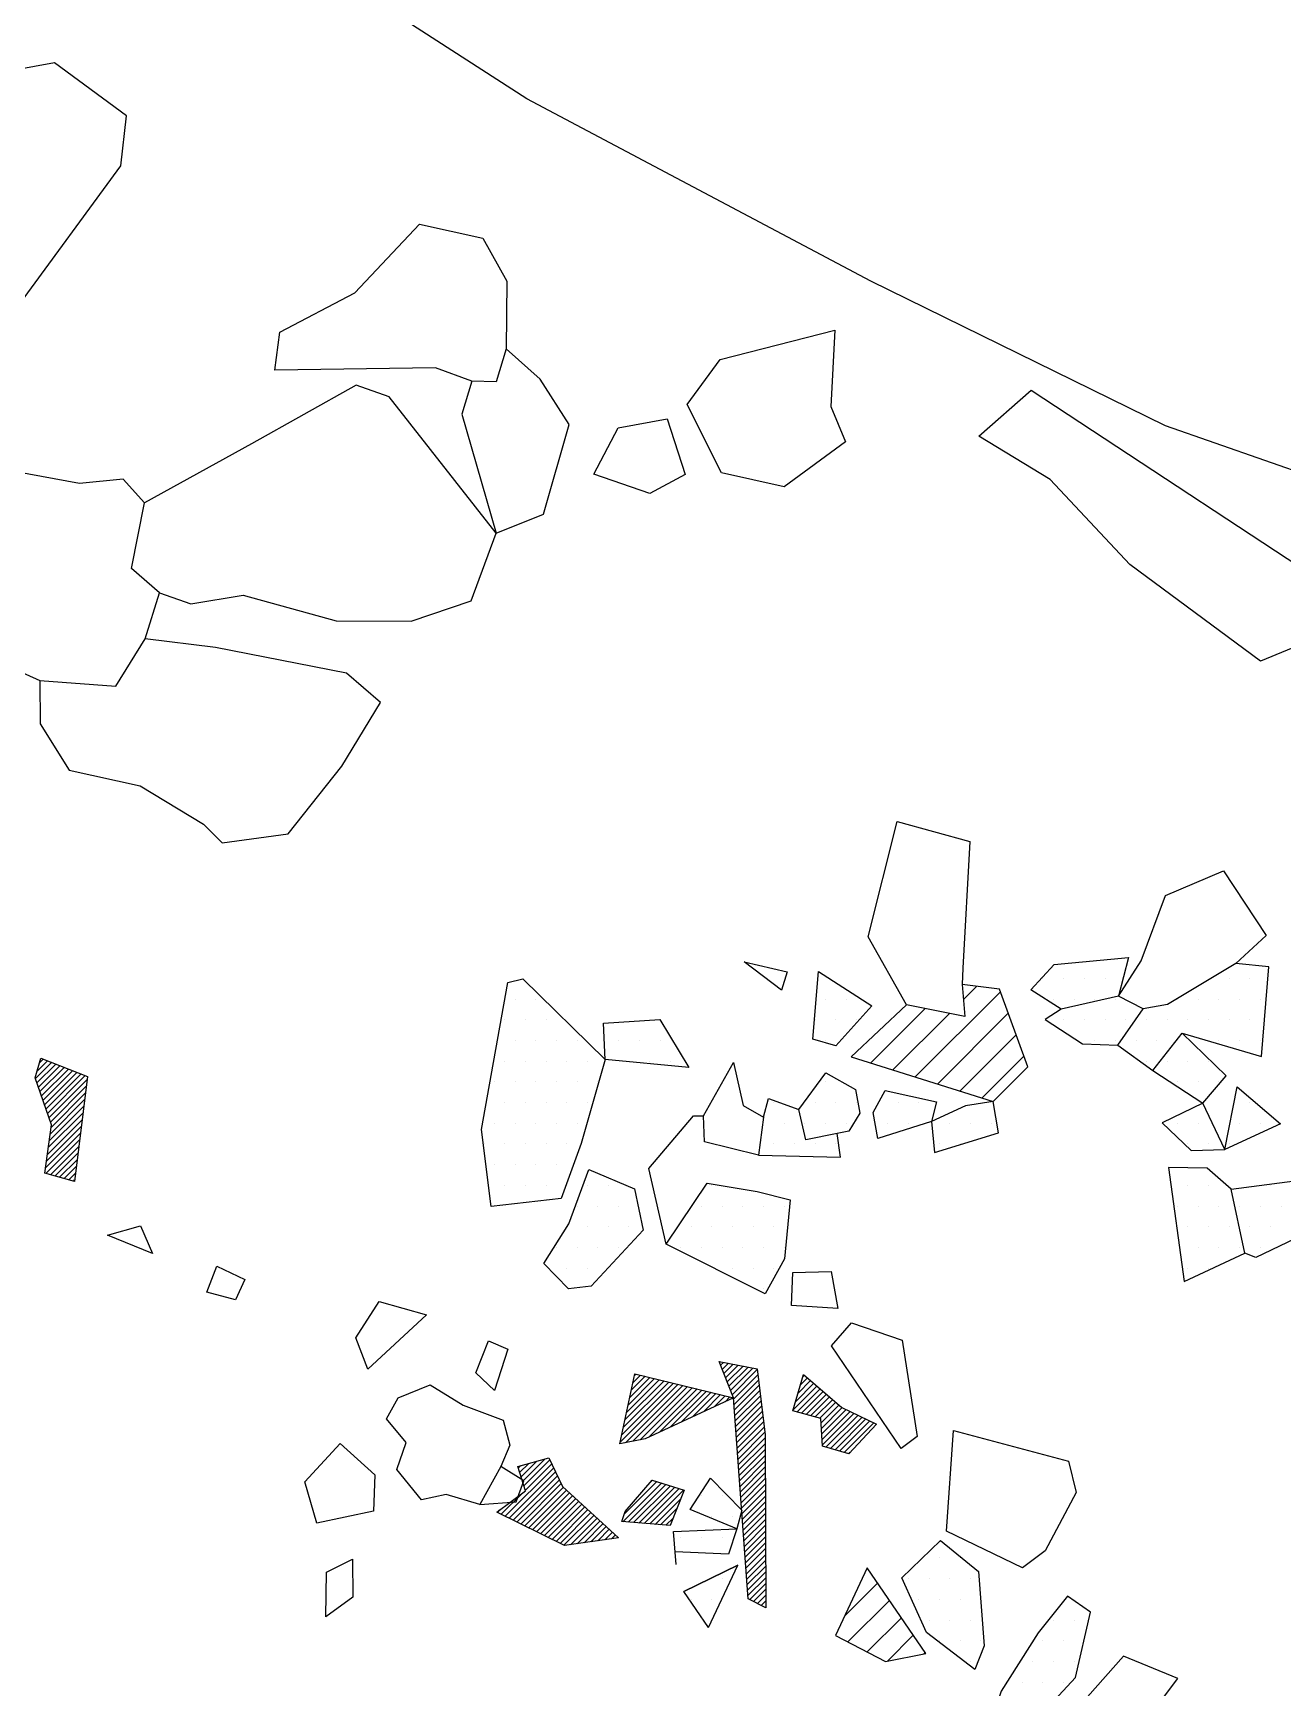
# Model space of a CAD drawing. Header units: metres. Extents: x -2.03 to 0.57, y -19.87 to -14.8.
# Drawn here: x -0.61 to 0.145, y -16.603 to -15.604 of the extents above; entities that cross this region are included whole.
import ezdxf

# ---------------------------------------------------------------- set-up
doc = ezdxf.new("R2010")
doc.units = ezdxf.units.M
doc.header["$LTSCALE"] = 25
doc.header["$MEASUREMENT"] = 0
doc.layers.get('0').update_dxf_attribs({"linetype": 'CONTINUOUS'})
for name, color, linetype in [('BEFUND', 1, 'CONTINUOUS'), ('FEUER', 1, 'CONTINUOUS'), ('KNOCHEN', 2, 'CONTINUOUS'), ('KNOCHENSCHRAFF', 2, 'CONTINUOUS'), ('STEINE', 4, 'CONTINUOUS'), ('STEINESCHRAFF', 4, 'CONTINUOUS')]:
    doc.layers.add(name, color=color, linetype=linetype)

# ---------------------------------------------------------------- blocks, each defined once
blk = doc.blocks.new('*X6')
at = {"color": 0}
for p, q in [((0, -1617.5), (0, -1617.5)), ((1.25, -1617.5), (1.25, -1617.5)), ((2.5, -1617.5), (2.5, -1617.5)), ((3.75, -1617.5), (3.75, -1617.5)), ((11.25, -1617.5), (11.25, -1617.5)), ((12.5, -1617.5), (12.5, -1617.5)), ((-31.875, -1618.75), (-31.875, -1618.75)), ((-30.625, -1618.75), (-30.625, -1618.75)), ((-13.125, -1618.75), (-13.125, -1618.75)), ((-11.875, -1618.75), (-11.875, -1618.75)), ((0.625, -1618.75), (0.625, -1618.75)), ((1.875, -1618.75), (1.875, -1618.75)), ((3.125, -1618.75), (3.125, -1618.75)), ((4.375, -1618.75), (4.375, -1618.75)), ((8.125, -1618.75), (8.125, -1618.75)), ((9.375, -1618.75), (9.375, -1618.75)), ((10.625, -1618.75), (10.625, -1618.75)), ((11.875, -1618.75), (11.875, -1618.75)), ((13.125, -1618.75), (13.125, -1618.75)), ((-32.5, -1620), (-32.5, -1620)), ((-31.25, -1620), (-31.25, -1620)), ((-30, -1620), (-30, -1620)), ((-13.75, -1620), (-13.75, -1620)), ((-12.5, -1620), (-12.5, -1620)), ((-11.25, -1620), (-11.25, -1620)), ((1.25, -1620), (1.25, -1620)), ((2.5, -1620), (2.5, -1620)), ((3.75, -1620), (3.75, -1620)), ((5, -1620), (5, -1620)), ((6.25, -1620), (6.25, -1620)), ((7.5, -1620), (7.5, -1620)), ((8.75, -1620), (8.75, -1620)), ((10, -1620), (10, -1620)), ((11.25, -1620), (11.25, -1620)), ((12.5, -1620), (12.5, -1620)), ((-31.875, -1621.25), (-31.875, -1621.25)), ((-30.625, -1621.25), (-30.625, -1621.25)), ((-29.375, -1621.25), (-29.375, -1621.25)), ((-28.125, -1621.25), (-28.125, -1621.25)), ((-25.625, -1621.25), (-25.625, -1621.25)), ((-24.375, -1621.25), (-24.375, -1621.25)), ((-23.125, -1621.25), (-23.125, -1621.25)), ((-13.125, -1621.25), (-13.125, -1621.25)), ((3.125, -1621.25), (3.125, -1621.25)), ((4.375, -1621.25), (4.375, -1621.25)), ((5.625, -1621.25), (5.625, -1621.25)), ((6.875, -1621.25), (6.875, -1621.25)), ((8.125, -1621.25), (8.125, -1621.25)), ((10.625, -1621.25), (10.625, -1621.25)), ((11.875, -1621.25), (11.875, -1621.25)), ((13.125, -1621.25), (13.125, -1621.25)), ((-32.5, -1622.5), (-32.5, -1622.5)), ((-31.25, -1622.5), (-31.25, -1622.5)), ((-30, -1622.5), (-30, -1622.5)), ((-28.75, -1622.5), (-28.75, -1622.5)), ((-27.5, -1622.5), (-27.5, -1622.5)), ((-25, -1622.5), (-25, -1622.5)), ((-23.75, -1622.5), (-23.75, -1622.5)), ((-22.5, -1622.5), (-22.5, -1622.5)), ((6.25, -1622.5), (6.25, -1622.5)), ((7.5, -1622.5), (7.5, -1622.5)), ((8.75, -1622.5), (8.75, -1622.5)), ((10, -1622.5), (10, -1622.5)), ((-33.125, -1623.75), (-33.125, -1623.75)), ((-31.875, -1623.75), (-31.875, -1623.75)), ((-30.625, -1623.75), (-30.625, -1623.75)), ((-29.375, -1623.75), (-29.375, -1623.75)), ((-28.125, -1623.75), (-28.125, -1623.75)), ((-26.875, -1623.75), (-26.875, -1623.75)), ((-13.125, -1623.75), (-13.125, -1623.75)), ((8.125, -1623.75), (8.125, -1623.75)), ((9.375, -1623.75), (9.375, -1623.75)), ((10.625, -1623.75), (10.625, -1623.75)), ((-32.5, -1625), (-32.5, -1625)), ((-31.25, -1625), (-31.25, -1625)), ((-30, -1625), (-30, -1625)), ((-28.75, -1625), (-28.75, -1625)), ((-27.5, -1625), (-27.5, -1625)), ((-16.25, -1625), (-16.25, -1625)), ((-13.75, -1625), (-13.75, -1625)), ((-12.5, -1625), (-12.5, -1625)), ((-11.25, -1625), (-11.25, -1625)), ((-8.75, -1625), (-8.75, -1625)), ((-7.5, -1625), (-7.5, -1625)), ((12.5, -1625), (12.5, -1625)), ((-33.125, -1626.25), (-33.125, -1626.25)), ((-31.875, -1626.25), (-31.875, -1626.25)), ((-30.625, -1626.25), (-30.625, -1626.25)), ((-29.375, -1626.25), (-29.375, -1626.25)), ((-28.125, -1626.25), (-28.125, -1626.25)), ((-16.875, -1626.25), (-16.875, -1626.25)), ((-15.625, -1626.25), (-15.625, -1626.25)), ((-14.375, -1626.25), (-14.375, -1626.25)), ((-13.125, -1626.25), (-13.125, -1626.25)), ((-11.875, -1626.25), (-11.875, -1626.25)), ((-9.375, -1626.25), (-9.375, -1626.25)), ((-8.125, -1626.25), (-8.125, -1626.25)), ((-5.625, -1626.25), (-5.625, -1626.25)), ((-4.375, -1626.25), (-4.375, -1626.25)), ((-3.125, -1626.25), (-3.125, -1626.25)), ((8.125, -1626.25), (8.125, -1626.25)), ((9.375, -1626.25), (9.375, -1626.25)), ((11.875, -1626.25), (11.875, -1626.25)), ((13.125, -1626.25), (13.125, -1626.25)), ((-33.75, -1627.5), (-33.75, -1627.5)), ((-32.5, -1627.5), (-32.5, -1627.5)), ((-31.25, -1627.5), (-31.25, -1627.5)), ((-30, -1627.5), (-30, -1627.5)), ((-28.75, -1627.5), (-28.75, -1627.5)), ((-16.25, -1627.5), (-16.25, -1627.5)), ((-15, -1627.5), (-15, -1627.5)), ((-13.75, -1627.5), (-13.75, -1627.5)), ((-12.5, -1627.5), (-12.5, -1627.5)), ((-6.25, -1627.5), (-6.25, -1627.5)), ((-5, -1627.5), (-5, -1627.5)), ((8.75, -1627.5), (8.75, -1627.5)), ((10, -1627.5), (10, -1627.5)), ((11.25, -1627.5), (11.25, -1627.5)), ((-33.125, -1628.75), (-33.125, -1628.75)), ((-31.875, -1628.75), (-31.875, -1628.75)), ((-30.625, -1628.75), (-30.625, -1628.75)), ((-29.375, -1628.75), (-29.375, -1628.75)), ((-32.5, -1630), (-32.5, -1630)), ((-31.25, -1630), (-31.25, -1630)), ((-30, -1630), (-30, -1630)), ((-27.5, -1630), (-27.5, -1630)), ((-26.25, -1630), (-26.25, -1630)), ((-20, -1630), (-20, -1630)), ((8.75, -1630), (8.75, -1630)), ((10, -1630), (10, -1630)), ((13.75, -1630), (13.75, -1630)), ((-28.125, -1631.25), (-28.125, -1631.25)), ((-26.875, -1631.25), (-26.875, -1631.25)), ((-25.625, -1631.25), (-25.625, -1631.25)), ((-20.625, -1631.25), (-20.625, -1631.25)), ((-19.375, -1631.25), (-19.375, -1631.25)), ((-18.125, -1631.25), (-18.125, -1631.25)), ((-16.875, -1631.25), (-16.875, -1631.25)), ((-15.625, -1631.25), (-15.625, -1631.25)), ((8.125, -1631.25), (8.125, -1631.25)), ((9.375, -1631.25), (9.375, -1631.25)), ((10.625, -1631.25), (10.625, -1631.25)), ((11.875, -1631.25), (11.875, -1631.25)), ((13.125, -1631.25), (13.125, -1631.25)), ((14.375, -1631.25), (14.375, -1631.25)), ((-27.5, -1632.5), (-27.5, -1632.5)), ((-26.25, -1632.5), (-26.25, -1632.5)), ((-25, -1632.5), (-25, -1632.5)), ((-21.25, -1632.5), (-21.25, -1632.5)), ((-20, -1632.5), (-20, -1632.5)), ((-18.75, -1632.5), (-18.75, -1632.5)), ((-17.5, -1632.5), (-17.5, -1632.5)), ((-16.25, -1632.5), (-16.25, -1632.5)), ((8.75, -1632.5), (8.75, -1632.5)), ((10, -1632.5), (10, -1632.5)), ((11.25, -1632.5), (11.25, -1632.5)), ((12.5, -1632.5), (12.5, -1632.5)), ((13.75, -1632.5), (13.75, -1632.5)), ((-29.375, -1633.75), (-29.375, -1633.75)), ((-28.125, -1633.75), (-28.125, -1633.75)), ((-26.875, -1633.75), (-26.875, -1633.75)), ((-25.625, -1633.75), (-25.625, -1633.75)), ((-21.875, -1633.75), (-21.875, -1633.75)), ((-20.625, -1633.75), (-20.625, -1633.75)), ((-19.375, -1633.75), (-19.375, -1633.75)), ((-18.125, -1633.75), (-18.125, -1633.75)), ((-16.875, -1633.75), (-16.875, -1633.75)), ((-15.625, -1633.75), (-15.625, -1633.75)), ((9.375, -1633.75), (9.375, -1633.75)), ((10.625, -1633.75), (10.625, -1633.75)), ((11.875, -1633.75), (11.875, -1633.75)), ((13.125, -1633.75), (13.125, -1633.75)), ((-28.75, -1635), (-28.75, -1635)), ((-27.5, -1635), (-27.5, -1635)), ((-18.75, -1635), (-18.75, -1635)), ((-17.5, -1635), (-17.5, -1635)), ((-16.25, -1635), (-16.25, -1635)), ((8.75, -1635), (8.75, -1635)), ((10, -1635), (10, -1635)), ((-16.875, -1636.25), (-16.875, -1636.25)), ((-20.625, -1648.75), (-20.625, -1648.75)), ((-19.375, -1648.75), (-19.375, -1648.75)), ((-20, -1650), (-20, -1650)), ((-18.75, -1650), (-18.75, -1650)), ((-21.875, -1651.25), (-21.875, -1651.25)), ((-20.625, -1651.25), (-20.625, -1651.25)), ((-19.375, -1651.25), (-19.375, -1651.25)), ((-6.25, -1652.5), (-6.25, -1652.5)), ((-5, -1652.5), (-5, -1652.5)), ((-19.375, -1653.75), (-19.375, -1653.75)), ((-8.125, -1653.75), (-8.125, -1653.75)), ((-6.875, -1653.75), (-6.875, -1653.75)), ((-5.625, -1653.75), (-5.625, -1653.75)), ((-4.375, -1653.75), (-4.375, -1653.75)), ((-21.25, -1655), (-21.25, -1655)), ((-20, -1655), (-20, -1655)), ((-7.5, -1655), (-7.5, -1655)), ((-6.25, -1655), (-6.25, -1655)), ((-5, -1655), (-5, -1655)), ((-6.875, -1656.25), (-6.875, -1656.25)), ((-5.625, -1656.25), (-5.625, -1656.25)), ((-4.375, -1656.25), (-4.375, -1656.25)), ((0.625, -1656.25), (0.625, -1656.25)), ((1.875, -1656.25), (1.875, -1656.25)), ((-6.25, -1657.5), (-6.25, -1657.5)), ((-5, -1657.5), (-5, -1657.5)), ((-3.75, -1657.5), (-3.75, -1657.5)), ((0, -1657.5), (0, -1657.5)), ((1.25, -1657.5), (1.25, -1657.5)), ((-4.375, -1658.75), (-4.375, -1658.75)), ((-0.625, -1658.75), (-0.625, -1658.75)), ((0.625, -1658.75), (0.625, -1658.75)), ((1.875, -1658.75), (1.875, -1658.75)), ((-1.25, -1660), (-1.25, -1660)), ((0, -1660), (0, -1660)), ((1.25, -1660), (1.25, -1660))]:
    blk.add_line(p, q, dxfattribs=at)
blk = doc.blocks.new('*X24')
at = {"color": 0}
for p, q in [((-19.466, -1640.862), (-19.291, -1640.687)), ((-19.365, -1641.114), (-18.995, -1640.744)), ((-19.264, -1641.367), (-18.699, -1640.802)), ((-19.162, -1641.619), (-18.403, -1640.86)), ((-25.341, -1644.616), (-22.599, -1641.873)), ((-25.246, -1644.167), (-22.883, -1641.804)), ((-25.151, -1643.719), (-23.168, -1641.735)), ((-25.056, -1643.27), (-23.452, -1641.666)), ((-24.961, -1642.822), (-23.737, -1641.597)), ((-24.867, -1642.373), (-24.021, -1641.528)), ((-24.772, -1641.925), (-24.306, -1641.459)), ((-24.677, -1641.476), (-24.59, -1641.39)), ((-19.061, -1641.871), (-18.107, -1640.917)), ((-18.96, -1642.124), (-17.811, -1640.975)), ((-18.859, -1642.376), (-17.515, -1641.033)), ((-18.758, -1642.628), (-17.254, -1641.125)), ((-18.674, -1642.898), (-17.216, -1641.44)), ((-18.65, -1643.228), (-17.178, -1641.756)), ((-14.784, -1642.543), (-14.029, -1641.789)), ((-14.634, -1642.041), (-14.219, -1641.625)), ((-14.485, -1641.538), (-14.409, -1641.462)), ((-25.531, -1645.513), (-22.03, -1642.011)), ((-25.436, -1645.064), (-22.314, -1641.942)), ((-25.207, -1645.542), (-21.745, -1642.08)), ((-24.762, -1645.451), (-21.461, -1642.149)), ((-24.317, -1645.36), (-21.176, -1642.218)), ((-23.8, -1645.196), (-20.891, -1642.287)), ((-23.141, -1644.891), (-20.607, -1642.356)), ((-22.483, -1644.586), (-20.322, -1642.425)), ((-21.824, -1644.281), (-20.038, -1642.494)), ((-21.166, -1643.976), (-19.753, -1642.563)), ((-20.507, -1643.671), (-19.469, -1642.632)), ((-19.848, -1643.366), (-19.184, -1642.701)), ((-19.19, -1643.061), (-18.9, -1642.77)), ((-18.626, -1643.557), (-17.14, -1642.072)), ((-18.602, -1643.887), (-17.102, -1642.387)), ((-18.578, -1644.217), (-17.064, -1642.703)), ((-15.082, -1643.549), (-13.648, -1642.115)), ((-14.933, -1643.046), (-13.838, -1641.952)), ((-14.866, -1643.686), (-13.458, -1642.278)), ((-14.587, -1643.761), (-13.268, -1642.442)), ((-14.308, -1643.835), (-13.077, -1642.605)), ((-14.029, -1643.91), (-12.887, -1642.768)), ((-18.555, -1644.547), (-17.026, -1643.018)), ((-18.531, -1644.876), (-16.988, -1643.334)), ((-18.507, -1645.206), (-16.95, -1643.649)), ((-13.75, -1643.985), (-12.697, -1642.931)), ((-13.471, -1644.059), (-12.506, -1643.095)), ((-13.401, -1644.342), (-12.316, -1643.258)), ((-13.379, -1644.674), (-12.121, -1643.416)), ((-13.357, -1645.006), (-11.882, -1643.531)), ((-13.335, -1645.338), (-11.643, -1643.646)), ((-13.314, -1645.67), (-11.405, -1643.761)), ((-18.483, -1645.536), (-16.912, -1643.965)), ((-18.459, -1645.866), (-16.874, -1644.28)), ((-18.436, -1646.195), (-16.836, -1644.596)), ((-13.105, -1645.814), (-11.166, -1643.876)), ((-12.829, -1645.893), (-10.928, -1643.991)), ((-12.554, -1645.971), (-10.689, -1644.106)), ((-12.279, -1646.049), (-10.45, -1644.221)), ((-12.004, -1646.128), (-10.212, -1644.336)), ((-18.412, -1646.525), (-16.798, -1644.912)), ((-18.388, -1646.855), (-16.779, -1645.246)), ((-18.364, -1647.185), (-16.778, -1645.598)), ((-31.601, -1647.34), (-31.046, -1646.785)), ((-31.517, -1647.609), (-30.557, -1646.65)), ((-31.432, -1647.878), (-30.069, -1646.516)), ((-31.347, -1648.147), (-29.774, -1646.574)), ((-31.262, -1648.415), (-29.66, -1646.814)), ((-18.34, -1647.514), (-16.776, -1645.95)), ((-18.317, -1647.844), (-16.774, -1646.302)), ((-18.293, -1648.174), (-16.772, -1646.654)), ((-11.729, -1646.206), (-11.64, -1646.117)), ((-32.474, -1649.981), (-29.546, -1647.053)), ((-32.237, -1650.098), (-29.432, -1647.292)), ((-32.001, -1650.215), (-29.318, -1647.532)), ((-31.764, -1650.332), (-29.204, -1647.771)), ((-31.686, -1647.072), (-31.534, -1646.919)), ((-23.783, -1648.007), (-23.58, -1647.804)), ((-18.269, -1648.504), (-16.771, -1647.005)), ((-18.245, -1648.833), (-16.769, -1647.357)), ((-18.221, -1649.163), (-16.767, -1647.709)), ((-32.711, -1649.864), (-31.415, -1648.568)), ((-31.527, -1650.448), (-29.09, -1648.011)), ((-31.291, -1650.565), (-28.955, -1648.23)), ((-31.054, -1650.682), (-28.771, -1648.399)), ((-30.817, -1650.799), (-28.586, -1648.568)), ((-30.581, -1650.916), (-28.401, -1648.737)), ((-25.378, -1650.31), (-23.04, -1647.972)), ((-25.28, -1649.858), (-23.31, -1647.888)), ((-25.052, -1650.337), (-22.77, -1648.055)), ((-24.725, -1650.364), (-22.501, -1648.139)), ((-24.399, -1650.391), (-22.231, -1648.223)), ((-24.072, -1650.418), (-21.961, -1648.307)), ((-23.746, -1650.445), (-21.691, -1648.39)), ((-18.197, -1649.493), (-16.766, -1648.061)), ((-18.174, -1649.823), (-16.764, -1648.413)), ((-18.15, -1650.152), (-16.762, -1648.764)), ((-32.947, -1649.747), (-32.791, -1649.59)), ((-30.344, -1651.033), (-28.217, -1648.905)), ((-30.107, -1651.15), (-28.032, -1649.074)), ((-29.871, -1651.267), (-27.848, -1649.243)), ((-29.634, -1651.383), (-27.663, -1649.412)), ((-29.397, -1651.5), (-27.478, -1649.581)), ((-29.161, -1651.617), (-27.294, -1649.75)), ((-23.419, -1650.472), (-21.87, -1648.923)), ((-23.093, -1650.499), (-22.105, -1649.511)), ((-18.126, -1650.482), (-16.76, -1649.116)), ((-18.102, -1650.812), (-16.759, -1649.468)), ((-18.078, -1651.142), (-16.757, -1649.82)), ((-28.924, -1651.734), (-27.109, -1649.919)), ((-28.536, -1651.7), (-26.924, -1650.088)), ((-28.123, -1651.64), (-26.74, -1650.257)), ((-27.709, -1651.579), (-26.555, -1650.426)), ((-27.295, -1651.519), (-26.371, -1650.595)), ((-26.881, -1651.459), (-26.186, -1650.764)), ((-22.766, -1650.526), (-22.34, -1650.099)), ((-18.055, -1651.471), (-16.755, -1650.172)), ((-18.031, -1651.801), (-16.753, -1650.523)), ((-26.467, -1651.399), (-26.001, -1650.933)), ((-26.053, -1651.338), (-25.817, -1651.102)), ((-25.639, -1651.278), (-25.632, -1651.271)), ((-18.007, -1652.131), (-16.752, -1650.875)), ((-17.983, -1652.46), (-16.75, -1651.227)), ((-17.959, -1652.79), (-16.748, -1651.579)), ((-17.936, -1653.12), (-16.746, -1651.931)), ((-17.912, -1653.45), (-16.745, -1652.283)), ((-17.888, -1653.779), (-16.743, -1652.634)), ((-17.864, -1654.109), (-16.741, -1652.986)), ((-17.84, -1654.439), (-16.739, -1653.338)), ((-17.816, -1654.769), (-16.738, -1653.69)), ((-17.706, -1655.011), (-16.736, -1654.042)), ((-17.473, -1655.132), (-16.734, -1654.393)), ((-17.24, -1655.253), (-16.732, -1654.745)), ((-17.007, -1655.373), (-16.731, -1655.097)), ((-16.774, -1655.494), (-16.729, -1655.449))]:
    blk.add_line(p, q, dxfattribs=at)
blk = doc.blocks.new('*X36')
at = {"color": 0}
for p, q in [((-60.844, -1623.55), (-59.867, -1622.573)), ((-60.753, -1623.813), (-59.614, -1622.673)), ((-60.743, -1623.096), (-60.121, -1622.473)), ((-60.662, -1624.075), (-59.36, -1622.773)), ((-60.593, -1622.592), (-60.375, -1622.373)), ((-60.572, -1624.338), (-59.107, -1622.873)), ((-60.481, -1624.601), (-58.853, -1622.973)), ((-60.39, -1624.864), (-58.599, -1623.073)), ((-60.3, -1625.127), (-58.346, -1623.173)), ((-60.209, -1625.39), (-58.092, -1623.273)), ((-60.118, -1625.653), (-57.839, -1623.373)), ((-60.028, -1625.916), (-57.723, -1623.611)), ((-59.954, -1626.903), (-57.873, -1624.821)), ((-59.937, -1626.179), (-57.773, -1624.014)), ((-59.899, -1626.494), (-57.823, -1624.418)), ((-60.065, -1627.721), (-57.973, -1625.629)), ((-60.01, -1627.312), (-57.923, -1625.225)), ((-60.231, -1628.947), (-58.123, -1626.839)), ((-60.176, -1628.539), (-58.073, -1626.436)), ((-60.12, -1628.13), (-58.023, -1626.032)), ((-60.205, -1629.275), (-58.173, -1627.243)), ((-59.929, -1629.353), (-58.223, -1627.647)), ((-59.653, -1629.43), (-58.273, -1628.05)), ((-59.377, -1629.508), (-58.323, -1628.454)), ((-59.101, -1629.585), (-58.373, -1628.857)), ((-58.825, -1629.662), (-58.423, -1629.261)), ((-58.549, -1629.74), (-58.473, -1629.665))]:
    blk.add_line(p, q, dxfattribs=at)
blk = doc.blocks.new('*X39')
at = {"color": 0}
for p, q in [((-7.715, -1623.454), (-2.573, -1618.312)), ((-4.799, -1618.771), (-4.003, -1617.975)), ((-10.401, -1622.605), (-7.119, -1619.322)), ((-9.058, -1623.029), (-5.643, -1619.614)), ((-6.371, -1623.878), (-2.101, -1619.607)), ((-5.028, -1624.302), (-1.629, -1620.903)), ((-3.685, -1624.727), (-1.157, -1622.199)), ((-11.99, -1656.013), (-9.988, -1654.011)), ((-11.781, -1657.572), (-9.27, -1655.061)), ((-10.617, -1658.176), (-8.552, -1656.111)), ((-9.396, -1658.723), (-7.835, -1657.161)), ((-7.206, -1658.301), (-7.117, -1658.211))]:
    blk.add_line(p, q, dxfattribs=at)

msp = doc.modelspace()

# ---------------------------------------------------------------- linework, layer by layer
at = {"layer": 'BEFUND'}
msp.add_lwpolyline([(0.47013, -15.98625), (0.25393, -15.90417), (0.07404, -15.84129), (-0.10392, -15.75392), (-0.31159, -15.64374), (-0.5291, -15.5035), (-0.78461, -15.41702), (-0.99851, -15.28341), (-1.36324, -15.08524), (-1.55599, -14.99998), (-1.61412, -15.00486), (-1.63273, -15.05801), (-1.67307, -15.05004), (-1.69173, -14.99096), (-1.89371, -14.89605), (-2.01817, -14.79821)], dxfattribs=at)
at = {"layer": 'KNOCHEN'}
for points in [[(-0.60273, -16.29256), (-0.59879, -16.26347), (-0.60863, -16.23495), (-0.60511, -16.2232), (-0.577, -16.23428), (-0.58485, -16.29758), (-0.60273, -16.29256)], [(-0.17803, -16.54961), (-0.18679, -16.42824), (-0.19557, -16.40635), (-0.17259, -16.41082), (-0.1678, -16.45059), (-0.16728, -16.55517), (-0.17803, -16.54961)], [(-0.25552, -16.45613), (-0.24655, -16.41374), (-0.18679, -16.42824), (-0.24023, -16.45299), (-0.25552, -16.45613)], [(-0.15104, -16.43623), (-0.14452, -16.41426), (-0.12146, -16.43404), (-0.1005, -16.44414), (-0.11724, -16.46208), (-0.13308, -16.45756), (-0.13418, -16.44073), (-0.15104, -16.43623)], [(-0.3298, -16.49731), (-0.31252, -16.48447), (-0.31718, -16.4697), (-0.29833, -16.4645), (-0.29009, -16.48181), (-0.25626, -16.51276), (-0.28889, -16.51751), (-0.3298, -16.49731)], [(-0.25226, -16.49693), (-0.23603, -16.47797), (-0.21661, -16.48399), (-0.22518, -16.50546), (-0.25427, -16.50306), (-0.25226, -16.49693)]]:
    msp.add_lwpolyline(points, dxfattribs=at)
at = {"layer": 'STEINE'}
for points in [[(-0.80711, -15.71456), (-0.75903, -15.73931), (-0.66758, -15.76641), (-0.6191, -15.76923), (-0.55677, -15.68423), (-0.55335, -15.65412), (-0.59687, -15.62219), (-0.70034, -15.64107), (-0.7799, -15.64504), (-0.79656, -15.68032)], [(-0.46382, -15.80774), (-0.46088, -15.78477), (-0.41559, -15.76108), (-0.37651, -15.71956), (-0.33821, -15.72804), (-0.3238, -15.75399), (-0.32411, -15.7948), (-0.33013, -15.81473), (-0.34492, -15.81429), (-0.3669, -15.80624), (-0.46382, -15.80774)], [(-0.19415, -15.86966), (-0.21477, -15.82844), (-0.195, -15.8013), (-0.12571, -15.78361), (-0.12803, -15.82954), (-0.11926, -15.85092), (-0.15636, -15.87814), (-0.19415, -15.86966)], [(-0.34492, -15.81429), (-0.35095, -15.83422), (-0.33018, -15.90605), (-0.33018, -15.90605), (-0.30167, -15.89468), (-0.28613, -15.84053), (-0.30361, -15.81307), (-0.32411, -15.7948)], [(-0.53356, -15.94226), (-0.51465, -15.94879), (-0.48304, -15.94354), (-0.42685, -15.95907), (-0.38145, -15.95936), (-0.34529, -15.94693), (-0.33018, -15.90605), (-0.39487, -15.82372), (-0.4148, -15.81668), (-0.47789, -15.85219), (-0.5425, -15.88771)], [(-0.03867, -15.84746), (-0.00718, -15.81976), (0.19909, -15.95545), (0.13138, -15.98334), (0.05252, -15.92506), (0.00431, -15.87378), (-0.03867, -15.84746)], [(-0.27118, -15.87055), (-0.25653, -15.84242), (-0.22697, -15.83717), (-0.21609, -15.87079), (-0.23746, -15.88212), (-0.27118, -15.87055)], [(-0.7861, -15.93892), (-0.66505, -15.96842), (-0.60574, -15.99516), (-0.5598, -15.9985), (-0.54209, -15.96985), (-0.53356, -15.94226), (-0.53356, -15.94226), (-0.55046, -15.92755), (-0.5425, -15.88771), (-0.55532, -15.87349), (-0.58184, -15.87618), (-0.68141, -15.85779)], [(-0.60574, -15.99516), (-0.60561, -16.02118), (-0.58812, -16.04915), (-0.54522, -16.05863), (-0.50685, -16.08191), (-0.49557, -16.09307), (-0.4558, -16.08777), (-0.42335, -16.0468), (-0.40008, -16.00842), (-0.42057, -15.99067), (-0.49972, -15.97525), (-0.54209, -15.96985)], [(-0.0483, -16.16891), (-0.04876, -16.1786), (-0.04713, -16.19798), (-0.08237, -16.19101), (-0.10553, -16.1498), (-0.08802, -16.08034), (-0.04408, -16.09236), (-0.0483, -16.16891)], [(0.04566, -16.18578), (0.05932, -16.16429), (0.07392, -16.12494), (0.10905, -16.10997), (0.13475, -16.14912), (0.11647, -16.16605), (0.07527, -16.19074), (0.06049, -16.19336)], [(-0.15791, -16.1822), (-0.18045, -16.16497), (-0.18045, -16.16497), (-0.1544, -16.17096), (-0.15791, -16.1822)], [(0.011, -16.19361), (-0.00742, -16.18197), (0.00679, -16.16659), (0.05166, -16.16229), (0.04566, -16.18578)], [(0.04529, -16.21537), (0.06628, -16.23058), (0.08403, -16.20804), (0.13205, -16.22209), (0.13637, -16.16799), (0.11647, -16.16605)], [(-0.33327, -16.31265), (-0.33911, -16.26626), (-0.32323, -16.17741), (-0.31405, -16.17533), (-0.26433, -16.22405), (-0.27887, -16.27463), (-0.29095, -16.30785), (-0.33327, -16.31265)], [(-0.13552, -16.17087), (-0.10328, -16.19163), (-0.1251, -16.21571), (-0.13889, -16.2117), (-0.13552, -16.17087)], [(-0.08237, -16.19101), (-0.11588, -16.2223), (-0.03004, -16.24942), (-0.00923, -16.2284), (-0.0263, -16.18155), (-0.04876, -16.1786)], [(0.04566, -16.18578), (0.011, -16.19361), (0.00134, -16.19978), (0.02386, -16.21446), (0.04529, -16.21537), (0.06049, -16.19336), (0.04566, -16.18578)], [(-0.26433, -16.22405), (-0.26546, -16.20212), (-0.23129, -16.19991), (-0.2138, -16.2289), (-0.26433, -16.22405)], [(0.06628, -16.23058), (0.09648, -16.25032), (0.11068, -16.23393), (0.08403, -16.20804)], [(-0.1717, -16.28175), (-0.20439, -16.27375), (-0.20498, -16.25794), (-0.18678, -16.22571), (-0.18104, -16.2517), (-0.16876, -16.25878), (-0.1717, -16.28175)], [(-0.14318, -16.27243), (-0.14735, -16.25408), (-0.13114, -16.23207), (-0.11323, -16.24218), (-0.11061, -16.25645), (-0.11719, -16.2672), (-0.12432, -16.26876), (-0.14318, -16.27243)], [(-0.16876, -16.25878), (-0.16575, -16.24754), (-0.14735, -16.25408)], [(-0.10245, -16.2559), (-0.09537, -16.2426), (-0.06422, -16.24959), (-0.06722, -16.26134), (-0.09982, -16.2717), (-0.10245, -16.2559)], [(0.10988, -16.27831), (0.11735, -16.24052), (0.14348, -16.26284), (0.10988, -16.27831)], [(-0.22755, -16.33559), (-0.23798, -16.28973), (-0.2111, -16.25797), (-0.20498, -16.25794)], [(-0.04686, -16.25205), (-0.06722, -16.26134), (-0.0656, -16.2802), (-0.02689, -16.26828), (-0.03004, -16.24942), (-0.04686, -16.25205)], [(0.09648, -16.25032), (0.07205, -16.26218), (0.08948, -16.27892), (0.10988, -16.27831), (0.09648, -16.25032)], [(-0.1717, -16.28175), (-0.12221, -16.28304), (-0.12432, -16.26876)], [(-0.30147, -16.34719), (-0.28628, -16.32313), (-0.2742, -16.29042), (-0.24659, -16.30202), (-0.24137, -16.32699), (-0.27283, -16.36082), (-0.2866, -16.36242), (-0.30147, -16.34719)], [(-0.22755, -16.33559), (-0.20274, -16.29874), (-0.17261, -16.30369), (-0.15269, -16.3087), (-0.15609, -16.34442), (-0.16772, -16.3654), (-0.22755, -16.33559)], [(0.09923, -16.28959), (0.07576, -16.2892), (0.08528, -16.35802), (0.12193, -16.341), (0.11357, -16.30227), (0.09923, -16.28959)], [(0.11357, -16.30227), (0.18597, -16.29273), (0.16165, -16.32754), (0.12857, -16.34352), (0.12193, -16.341)], [(-0.56479, -16.33013), (-0.54492, -16.32442), (-0.5377, -16.34122), (-0.56479, -16.33013)], [(-0.50493, -16.36452), (-0.49889, -16.34868), (-0.48201, -16.35675), (-0.48756, -16.36903), (-0.50493, -16.36452)], [(-0.15187, -16.37246), (-0.15095, -16.35256), (-0.12799, -16.35194), (-0.1238, -16.37436), (-0.15187, -16.37246)], [(-0.40777, -16.41097), (-0.41501, -16.39213), (-0.40083, -16.37013), (-0.37222, -16.37815), (-0.40777, -16.41097)], [(-0.08563, -16.45886), (-0.12777, -16.39683), (-0.11559, -16.38299), (-0.08493, -16.39355), (-0.07597, -16.45167), (-0.08563, -16.45886)], [(-0.34246, -16.4132), (-0.33491, -16.39378), (-0.32315, -16.39882), (-0.33119, -16.42386), (-0.34246, -16.4132)], [(-0.39013, -16.47159), (-0.3846, -16.45524), (-0.3964, -16.44101), (-0.38932, -16.42823), (-0.36997, -16.42048), (-0.35002, -16.43262), (-0.326, -16.44169), (-0.32184, -16.45697), (-0.32739, -16.46975), (-0.34003, -16.49277), (-0.36046, -16.48675), (-0.37524, -16.48988), (-0.39013, -16.47159)], [(-0.05834, -16.50872), (-0.05405, -16.44799), (0.01542, -16.46652), (0.0201, -16.48537), (0.0014, -16.52066), (-0.01232, -16.53094), (-0.05834, -16.50872)], [(-0.43843, -16.50397), (-0.4457, -16.47901), (-0.42438, -16.45595), (-0.40337, -16.47472), (-0.40429, -16.49666), (-0.43843, -16.50397)], [(-0.34003, -16.49277), (-0.3181, -16.49113), (-0.31357, -16.47835), (-0.32739, -16.46975)], [(-0.21298, -16.49571), (-0.20083, -16.47677), (-0.18186, -16.49607), (-0.18487, -16.5073), (-0.21298, -16.49571)], [(-0.22149, -16.52891), (-0.22312, -16.50902), (-0.18487, -16.5073), (-0.18989, -16.52263), (-0.22204, -16.52126)], [(-0.07028, -16.56999), (-0.08524, -16.53691), (-0.06189, -16.51435), (-0.03884, -16.53311), (-0.03555, -16.57798), (-0.04109, -16.5923), (-0.07028, -16.56999)], [(-0.43305, -16.56057), (-0.43267, -16.53353), (-0.4169, -16.5258), (-0.41678, -16.54876), (-0.43305, -16.56057)], [(-0.20192, -16.56708), (-0.21682, -16.54521), (-0.18425, -16.52924), (-0.21682, -16.54521)], [(-0.20192, -16.56708), (-0.18425, -16.52924)], [(-0.07073, -16.58275), (-0.10619, -16.53089), (-0.12537, -16.5718), (-0.09519, -16.58746), (-0.07073, -16.58275)], [(-0.02552, -16.64579), (0.01964, -16.5971), (0.02863, -16.55777), (0.0148, -16.54815), (-0.00294, -16.57017), (-0.02521, -16.60548), (-0.03577, -16.63614), (-0.02552, -16.64579)], [(0.02684, -16.60879), (0.06363, -16.62137), (0.06363, -16.62137), (0.08137, -16.59781), (0.04865, -16.5842), (0.02684, -16.60879)]]:
    msp.add_lwpolyline(points, dxfattribs=at)

# ---------------------------------------------------------------- block references
at = {"layer": 'FEUER', "xscale": 0.01, "yscale": 0.01, "zscale": 0.01}
msp.add_blockref('*X39', (0, 0), dxfattribs=at)
at = {"layer": 'KNOCHENSCHRAFF', "xscale": 0.01, "yscale": 0.01, "zscale": 0.01}
for name in ['*X36', '*X24']:
    msp.add_blockref(name, (0, 0), dxfattribs=at)
at = {"layer": 'STEINESCHRAFF', "xscale": 0.01, "yscale": 0.01, "zscale": 0.01}
msp.add_blockref('*X6', (0, 0), dxfattribs=at)

doc.saveas('drawing.dxf')
